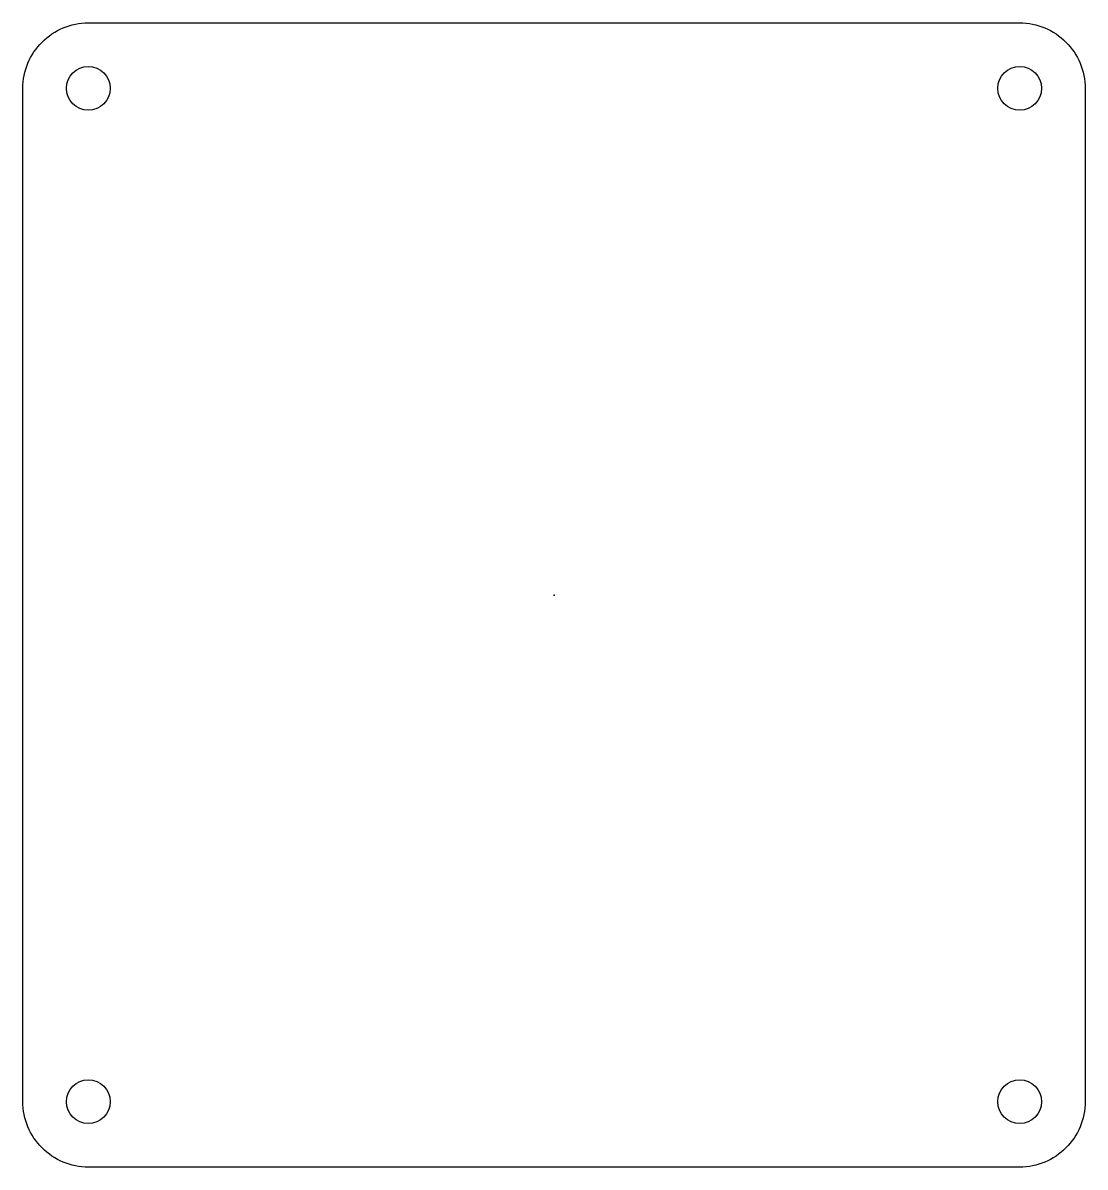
# Model space of a CAD drawing. Header units: inches. Extents: x -1.63 to 1.62, y -1.75 to 1.75.
import ezdxf

# ---------------------------------------------------------------- set-up
doc = ezdxf.new("R2010")
doc.units = ezdxf.units.IN
doc.layers.get('0').update_dxf_attribs({"linetype": 'CONTINUOUS'})

msp = doc.modelspace()

# ---------------------------------------------------------------- linework, layer by layer
msp.add_lwpolyline([(1.425, -1.75), (-1.425, -1.75, -0.414214), (-1.625, -1.55), (-1.625, 1.55, -0.414214), (-1.425, 1.75), (1.425, 1.75, -0.414214), (1.625, 1.55), (1.625, -1.55, -0.414214)], format="xyb", close=True)
for centre in [(-1.425, 1.55), (1.425, 1.55), (-1.425, -1.55), (1.425, -1.55)]:
    msp.add_circle(centre, 0.0669)
msp.add_point((0, 0))
msp.add_point((0, 0))

doc.saveas('drawing.dxf')
